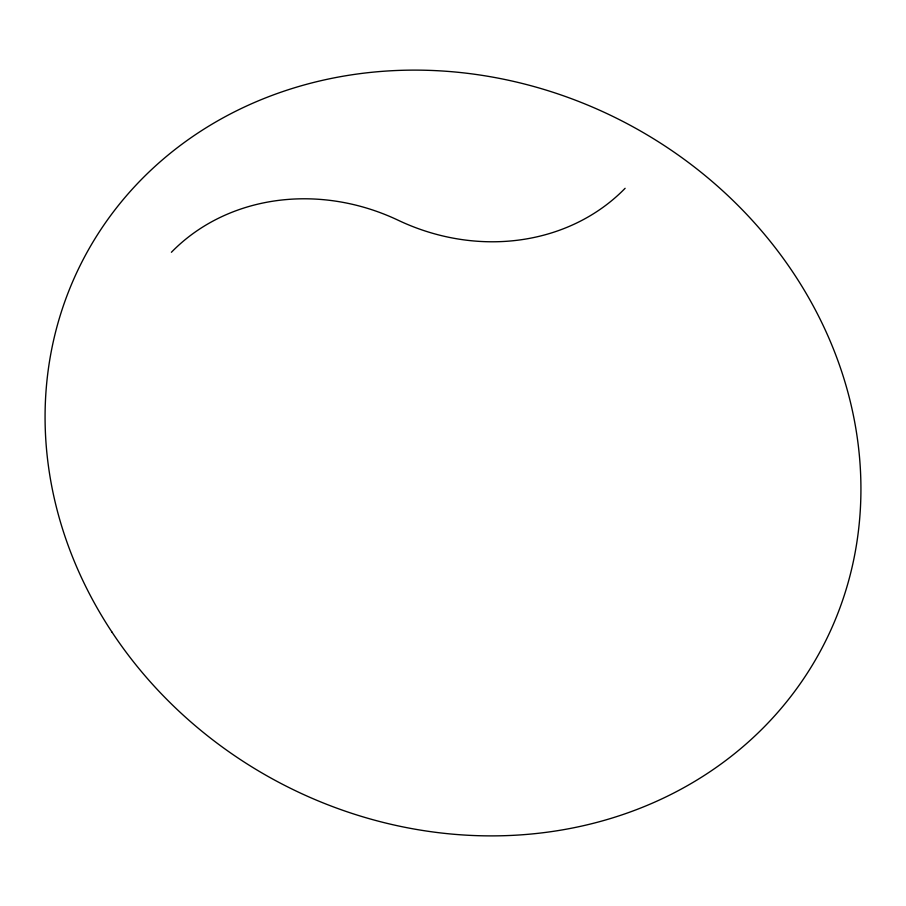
<?xml version="1.0" encoding="UTF-8"?>
<svg xmlns="http://www.w3.org/2000/svg" width="906" height="906" viewBox="0 0 906 906"><rect width="100%" height="100%" fill="white"/><g stroke="black" fill="none" stroke-linecap="round" stroke-linejoin="round"><path stroke-width="1.36" d="M625.117 188.301A202.049 180.351 28 0 1 398.255 220.283A202.049 180.351 28 0 0 171.404 252.276M112.016 632.162A417.394 372.559 28 0 0 817.416 656.465A417.394 372.559 28 0 0 429.569 70.374A417.394 372.559 28 0 0 112.016 632.162"/></g></svg>
